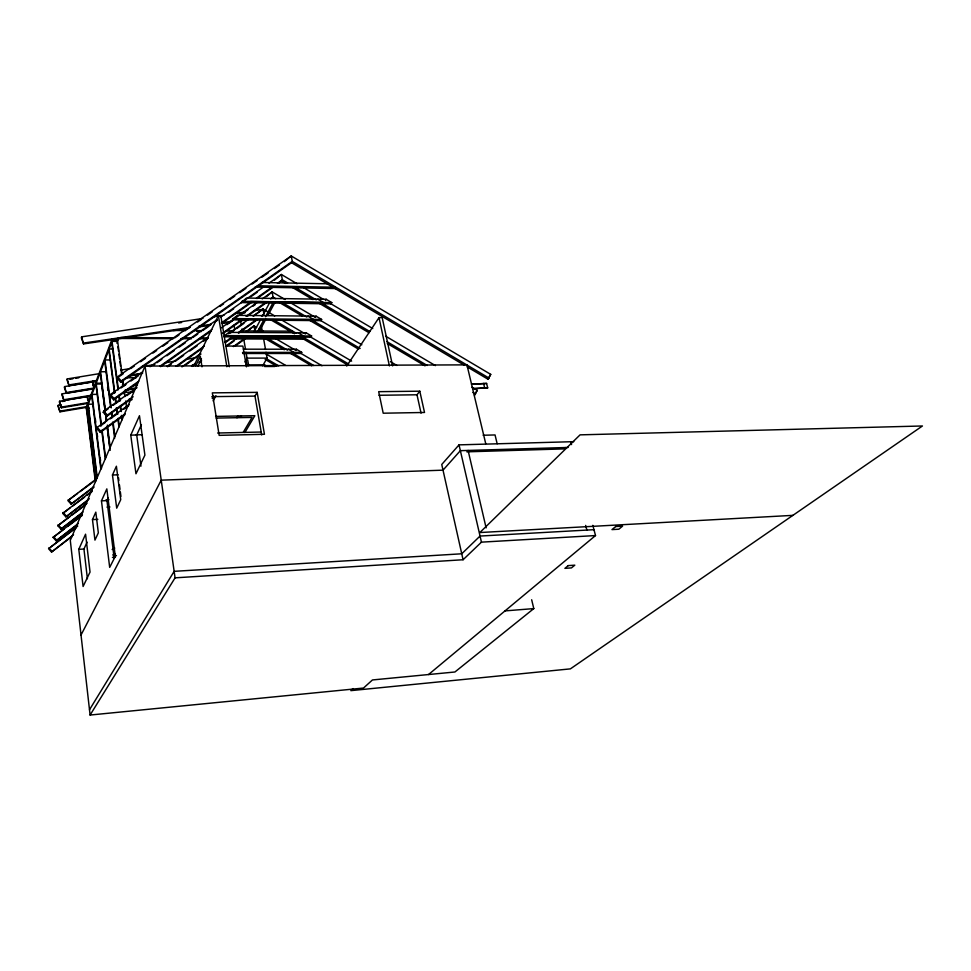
<?xml version="1.0" encoding="UTF-8"?>
<svg xmlns="http://www.w3.org/2000/svg" width="971" height="971" viewBox="0 0 971 971"><rect width="100%" height="100%" fill="white"/><g stroke="black" fill="none" stroke-linecap="round" stroke-linejoin="round"><path stroke-width="1.46" d="M61.173 404.786L58.211 405.295L57.944 406.072L59.959 411.838L86.844 407.322M86.419 396.629L59.595 401.229L59.328 402.018L61.355 407.808L88.252 403.329M91.905 388.801L62.132 393.85L61.853 394.639L63.904 400.477L90.643 396.083M94.357 381.615L64.608 386.592L64.329 387.405L66.404 393.279L93.204 388.934M99.928 373.544L67.23 378.933L66.95 379.758L69.05 385.681L95.959 381.372M202.975 318.427L81.637 336.852L81.321 337.774L83.542 343.928L111.944 339.741M59.959 411.838L58.211 405.295M61.355 407.808L59.595 401.229M63.904 400.477L62.132 393.85M66.404 393.279L64.608 386.592M69.05 385.681L67.23 378.933M83.542 343.928L81.637 336.852M116.945 343.285L117.807 338.879L112.163 338.855L86.237 407.432L95.364 481.883M86.431 408.937L112.381 340.469L112.163 338.855M101.457 425.104L96.165 383.242L101.567 383.193L101.251 384.006L95.862 384.055L101.142 425.893M105.657 372.573L105.985 371.735L100.523 371.759L105.451 410.284M77.753 526.076L48.55 548.724L51.548 552.038L72 536.502M76.709 525.238L56.148 540.774L53.102 537.4L82.462 514.727M82.608 512.809L60.918 529.11L57.799 525.699L87.111 503.16M87.742 500.55L65.907 516.863L62.739 513.392L92.233 490.816M96.129 479.055L67.885 500.599L71.114 504.131L94.102 487.054M129.131 404.591L97.197 427.398L96.748 428.527L100.304 432.398L124.822 414.811M131.607 398.668L106.895 416.256L103.254 412.311L103.739 411.134L135.928 388.327M138.331 382.356L113.607 399.809L109.893 395.792L110.391 394.554L142.603 371.929M284.321 261.624L291.239 255.956L292.271 261.381L291.555 262.716L120.78 382.234L116.981 378.132L117.503 376.845L291.239 255.956L490.719 374.357L488.025 379.236L467.197 366.892M51.548 552.038L73.565 534.766M56.148 540.774L78.287 523.478M60.918 529.11L82.984 511.923M65.907 516.863L89.344 498.73M71.114 504.131L93.301 487.005M100.304 432.398L100.766 431.27L125.308 413.67M106.895 416.256L107.38 415.078L133.161 396.738M113.607 399.809L114.117 398.583L138.853 381.118M120.78 382.234L121.302 380.96L292.271 261.381L488.996 378.083M485.718 443.638L466.942 364.865L145.055 366.079L70.288 540.349L90.097 715.044L363.482 688.051L372.451 679.955L454.914 671.993L533.795 608.599L531.671 599.762M78.797 549.319L85.569 534.196L90.036 572.077L83.093 586.496L78.797 549.319L83.943 549.04L87.062 542.17M92.476 519.594L95.813 512.142L98.338 532.836L94.952 540.119L92.476 519.594L97.84 519.351M112.466 475.001L116.399 466.226L120.72 499.689L116.702 508.161L112.466 475.001L118.134 474.807M130.757 435.129L139.472 415.709L144.91 455.12L135.964 473.775L130.757 435.129L136.705 434.996L141.426 424.655M101.457 500.854L106.834 488.886L115.306 556.322L109.687 567.38L101.457 500.854L106.956 500.623L108.169 497.965M488.025 379.236L490.719 374.357M477.21 390.33L474.552 395.124L477.21 390.33L471.991 387.235M194.418 364.878L218.39 315.624L220.805 315.66L229.338 366.71M195.584 366.152L200.342 356.43L201.992 366.82M197.89 366.14L201.47 358.857M224.544 335.602L223.949 336.791L310.902 337.18L311.606 336.015L306.168 332.822L229.047 332.385L224.544 335.602L311.606 336.015M233.137 318.585L232.506 319.823L320.891 320.648L321.619 319.435L316.097 316.182L237.701 315.357L233.137 318.585L321.619 319.435M241.209 302.588L246.5 298.048L326.171 299.274L331.791 302.612L331.038 303.862L241.209 302.588L243.527 300.961M228.452 333.587L229.047 332.385M237.082 316.595L237.701 315.357M81.03 635.01L161.222 480.147L443.128 470.158M212.188 398.353L213.571 395.743M213.183 400.938L215.95 395.719M262.352 310.21L262.983 309.009L274.72 315.915M262.425 310.21L262.898 309.324L253.904 310.696M254.244 331.402L260.507 319.726M262.583 315.842L269.537 302.867M272.414 298.388L273.082 297.15L272.111 291.883L262.206 298.898M279.211 282.864L282.379 279.83L281.372 274.477L268.979 283.18M257.157 332.216L263.444 320.588M265.532 316.704L273.203 302.491L274.902 302.515L267.911 315.429M258.82 332.216L265.811 319.301M244.91 362.013L247.035 358.129L246.027 352.291M262.68 365.824L267.061 358.093L266.03 352.291M237.834 416.001L236.851 417.7L241.488 415.928M261.697 434.923L254.985 396.107L257.157 392.357L212.333 392.867L219.167 435.36L264.452 434.292L257.157 392.357M243.272 432.253L252.047 417.421L216.145 418.088M244.874 432.532L254.863 415.697L215.598 416.401M295.73 350.349L296.398 349.232L301.738 352.364L301.059 353.48L242.616 353.493M305.477 333.988L306.168 332.822M315.369 317.396L316.097 316.182M325.419 300.537L326.171 299.274M89.502 709.74L174.149 571.336L461.747 553.786L480.038 536.053L593.973 529.681M90.097 715.044L175.071 577.842L145.055 366.079M346.72 366.031L379.006 317.626L382.186 317.663L392.612 365.909M421.062 413.161L416.996 394.784L419.788 391.192L378.678 391.677L383.205 413.209L424.521 412.469L419.788 391.192M573.776 441.659L459.028 444.864L441.744 464.478L463.082 559.745L175.071 577.842M443.019 470.158L460.363 450.665L568.096 447.461M565.304 447.546L563.908 448.905L466.845 451.831M463.082 559.745L481.446 542.146L595.514 535.555L592.832 525.347M353.08 688.585L350.859 690.636L570.39 668.873L922.45 425.978L580.075 434.85L479.856 532.533L792.906 515.358M428.539 674.542L595.514 535.555M50.953 546.904L76.199 527.811M53.102 537.4L63.977 529.219M67.594 526.488L82.098 515.589M57.799 525.699L69.851 516.669M72.267 514.873L85.521 504.944M62.739 513.392L70.021 507.979M72.449 506.17L84.574 497.152M86.989 495.344L91.844 491.739M69.099 499.701L77.571 493.438M79.986 491.642L93.301 481.798M235.176 346.004L245.93 338.224M233.392 346.586L244.146 338.806M226.425 345.737L237.215 337.969M245.614 331.936L254.001 325.892L256.611 327.433M227.044 346.028L234.229 340.845M247.399 331.366L254.001 325.892L254.9 331.026M191.554 366.14L195.232 363.506M224.665 342.375L233.258 336.221M238.162 332.701L255.337 320.369M261.466 315.976L263.93 314.216L262.983 309.009L253.164 316.024M192.209 366.431L194.661 364.671M225.296 342.678L233.877 336.524M238.781 333.004L257.157 319.811M181.941 366.892L200.354 353.735M228.598 333.563L248.248 319.532M253.443 316.085L262.898 309.324M100.426 425.905L105.329 422.397M110.245 418.889L117.6 413.634M123.73 409.252L128.645 405.744M185.073 365.424L193.654 359.294M198.557 355.787L201.009 354.039M230.455 333.004L234.132 330.371M236.584 328.623L243.952 323.355M176.115 366.164L204.347 346.064M222.76 332.968L242.398 318.986M246.076 316.364L265.714 302.394M270.63 298.898L273.082 297.15L275.679 298.68M177.305 366.116L203.242 347.654M223.002 333.575L244 318.622M247.714 315.988L266.236 302.794M166.878 366.407L207.733 337.471M221.352 327.834L257.254 302.406M103.254 412.311L108.206 408.803M113.158 405.308L120.574 400.04M126.752 395.658L132.942 391.277M167.57 366.747L171.272 364.113M176.224 360.605L183.64 355.35M189.831 350.968L197.247 345.712M203.425 341.331L208.377 337.823M226.923 324.678L233.113 320.296M240.529 315.029L247.945 309.773M252.897 306.266L255.373 304.518M266.503 296.628L272.111 291.883L285.11 299.541M159.887 366.273L211.848 329.594M221.752 322.615L250.202 302.527M256.393 298.158L272.475 286.809M277.427 283.314L282.379 279.83L287.598 282.913M160.567 366.65L211.241 330.856M222.359 323.003L252.023 302.066M256.963 298.57L273.033 287.222M150.044 366.71L216.946 319.726M220.66 317.116L241.73 302.321M244.207 300.585L264.027 286.663M109.893 395.792L114.845 392.308M121.035 387.963L125.987 384.48M130.939 381.008L138.355 375.789M156.926 362.741L161.878 359.27M166.83 355.787L174.246 350.567M179.198 347.084L185.388 342.739M192.816 337.52L197.768 334.048M202.721 330.565L208.899 326.22M215.089 321.862L217.565 320.127M228.707 312.298L233.659 308.827M250.979 296.653L257.169 292.295M274.502 280.121L281.372 274.477L297.041 283.75M116.981 378.132L123.183 373.823M130.624 368.64L134.338 366.055M140.54 361.734L145.492 358.287M152.933 353.104L156.647 350.519M162.849 346.198L167.801 342.751M175.241 337.568L178.955 334.983M185.158 330.662L190.122 327.215M197.55 322.032L201.276 319.447M207.466 315.126L212.431 311.679M219.871 306.496L223.585 303.911M229.787 299.59L234.739 296.143M239.703 292.696L245.894 288.375M252.096 284.054L257.048 280.607M262.012 277.16L268.202 272.839M274.405 268.518L279.357 265.071M192.634 366.358L195.22 364.793M199.079 362.45L201.665 360.884M112.697 554.999L115.464 553.956M113.595 556.359L116.459 555.618M112.442 557.451L115.428 556.929M125.162 389.99L131.121 388.97M62.314 401.509L65.288 400.999M60.226 411.073L87.135 406.558M128.548 375.911L137.469 374.418M61.634 407.031L88.543 402.552M120.732 370.121L129.641 368.652M141.535 366.686L154.899 364.489M165.301 362.778L175.702 361.054M186.104 359.343L196.506 357.631M69.924 379.273L72.886 378.775M75.859 378.289L78.833 377.792M64.183 399.688L92.427 395.051M128.099 389.189L137.02 387.72M126.279 390.221L135.187 388.752M66.683 392.478L93.507 388.121M69.329 384.856L96.263 380.559M130.684 375.061L142.652 373.143M192.04 365.254L195.025 364.78M128.852 376.117L139.314 374.442M213.462 316.837L223.949 315.247M234.436 313.645L244.923 312.055M178.615 322.967L181.601 322.506M114.93 339.304L186.663 328.744M198.618 326.984L210.573 325.224M222.529 323.464L230.006 322.36M238.975 321.037L246.44 319.945M83.858 343.018L190.061 327.409M199.043 326.086L210.998 324.326M221.473 322.797L231.948 321.255M240.917 319.932L245.408 319.277M505.005 610.893L533.795 608.599M471.469 384.14L486.605 383.424L487.685 387.878L474.382 388.618M471.845 384.261L486.605 383.424M472.877 388.57L487.685 387.878M106.944 507.129L109.954 506.996M106.009 499.859L108.995 499.737M483.109 435.251L495.04 434.947L497.176 443.771M136.158 434.862L142.191 434.729M217.613 433.017L261.357 432.022M89.344 408.136L86.722 408.172L95.68 481.179M129.034 399.215L132.068 399.178M128.706 399.979L131.74 399.943M93.483 404.154L88.215 404.239L97.246 477.514M97.27 394.347L91.929 394.408L101.166 468.386M211.824 396.654L254.985 396.107M378.957 395.27L416.996 394.784M124.458 392.284L132.007 392.211M122.37 384.917L125.393 384.88M134.496 384.807L137.518 384.783M132.639 385.621L137.178 385.572M125.66 377.804L136.183 377.731M245.881 364.95L265.022 364.89M264.561 366.516L274.817 366.48M247.035 358.129L267.061 358.093M110.524 359.95L104.989 359.962L111.216 407.881M242.519 352.437L301.738 352.364M226.146 346.052L242.884 346.089L246.452 366.82M113.34 349.026L109.128 349.026L114.857 392.842M243.381 349.184L296.398 349.232M117.248 338.454L173.336 338.673M180.909 338.697L191.53 338.745M199.104 338.77L206.677 338.794M229.423 338.891L303.705 339.17M112.381 340.469L118.025 340.493M232.967 335.723L303.692 336.063L298.146 332.859M120.562 337.568L174.768 337.787M182.293 337.823L191.323 337.859M200.366 337.896L207.891 337.92M230.479 338.017L302.746 338.309M173.166 330.468L185.218 330.541M194.261 330.601L201.786 330.65M225.891 330.795L233.416 330.844M240.954 330.893L292.162 331.196M196.858 331.512L201.373 331.536M239.218 312.88L244.874 312.941M241.864 301.301L331.791 302.612M250.567 301.52L323.622 302.576L317.881 299.238M272.317 297.672L274.016 297.709M255.167 287.052L335.845 288.557M262.049 282.488L327.907 283.799M257.351 285.753L335.129 287.234M288.508 349.305L293.946 352.437M307.941 316.182L313.584 319.447M266.175 354.014L285.583 365.363M267.086 359.1L278.75 365.909M265.168 359.428L276.82 366.237M259.233 328.963L263.153 331.257M274.927 338.163L295.839 350.422M299.76 352.716L321.996 365.751M267.984 338.685L287.598 350.179M292.829 353.25L313.754 365.509M264.731 338.296L284.333 349.778M289.552 352.837L311.752 365.836M281.238 319.738L304.7 333.539M309.919 336.597L351.636 361.127M273.045 319.58L296.507 333.369M301.726 336.427L348.65 364.004M271.091 319.993L294.529 333.769M299.736 336.828L347.897 365.12M281.687 281.117L285.595 283.423M292.113 287.27L312.965 299.602M319.471 303.45L368.992 332.725M387.247 343.516L425.031 365.849M290.317 302.612L315.017 317.177M320.212 320.248L361.819 344.778M390.415 361.649L396.921 365.472M282.173 302.515L306.872 317.068M312.067 320.127L360.144 348.48M278.944 302.248L302.466 316.109M309.009 319.957L358.663 349.22M291.555 262.716L464.599 365.351M303.571 287.61L323.149 299.189M329.679 303.061L372.767 328.538M385.815 336.269L435.433 365.618M294.116 286.773L316.303 299.881M322.833 303.741L369.805 331.524M386.761 341.549L427.216 365.472M472.889 392.466L475.499 394.02M117.503 376.845L121.302 380.96M110.391 394.554L114.117 398.583M103.739 411.134L107.38 415.078M97.197 427.398L100.766 431.27M68.261 499.664L71.49 503.196M63.103 512.482L66.283 515.965M58.151 524.826L61.27 528.248M53.441 536.562L56.5 539.925M48.878 547.911L51.888 551.225M570.802 441.744L571.555 444.584M585.659 525.408L586.872 530.081M483.582 383.448L484.663 387.915M468.095 450.435L486.119 527.872M459.028 444.864L481.446 542.146M379.006 317.626L389.395 365.921M261.357 326.159L262.401 331.973M263.432 337.774L265.508 349.378M248.697 365.812L247.69 359.95L246.039 359.95L247.047 365.824M240.48 320.175L241.233 324.557M241.985 328.938L242.495 331.851M243.757 339.146L245.517 349.366M233.999 325.139L234.764 329.63M218.39 315.624L226.874 366.722M136.705 434.996L140.965 466.153M122.091 374.187L117.673 341.391L112.029 341.367L118.377 389.153M122.892 380.147L123.693 386.106M124.494 392.078L125.101 396.544M125.696 401.011L126.497 406.983M117.928 346.756L118.535 351.223M118.935 354.209L119.53 358.675M119.931 361.649L120.538 366.116M120.938 369.101L121.533 373.568M122.734 382.501L123.135 385.487M123.936 391.447L124.337 394.42M119.178 395.124L119.967 401.096M120.562 405.575L121.351 411.546M121.945 416.025L122.346 419.011M111.689 342.278L118.025 390.014M118.814 395.986L119.409 400.453M120.21 406.424L120.792 410.903M121.387 415.37L121.982 419.848M115.573 397.964L116.168 402.407M116.945 408.342L117.722 414.277M118.195 418.258L119.287 426.135M108.801 349.912L114.444 392.879M115.233 398.814L115.816 403.256M116.399 407.699L117.175 413.634M117.964 419.557L118.935 426.961M111.799 412.372L112.381 416.862M113.17 422.846L114.918 436.331M104.662 360.824L110.597 407.237M111.362 413.148L112.041 417.676M112.624 422.167L114.627 438.297M107.575 387.356L107.963 390.306M118.511 477.683L118.875 480.572M119.445 484.881L120.003 489.202M120.368 492.079L120.926 496.399M106.021 414.726L106.786 420.649M107.356 425.092L110.196 447.315M101.567 383.193L105.196 411.558M105.584 414.544L106.349 420.516M107.296 427.98L110.172 450.374M100.195 372.597L105.123 411.085M105.511 414.047L106.458 421.45M107.211 427.374L109.869 448.092M102.222 431.088L105.621 457.996M101.712 430.371L105.293 458.761M106.956 500.623L114.165 558.191M95.352 419.096L95.716 422.082M96.275 426.56L96.651 429.546M97.209 434.025L97.586 437.011M100.195 457.924L100.571 460.909M101.13 465.388L101.506 468.374M91.638 395.209L100.85 469.127M87.584 395.695L87.791 400.513L87.293 396.484M87.912 405.004L96.942 478.23M83.943 549.04L87.414 578.74M114.748 548.069A326.377 265.714 11 0 1 112.138 549.525M93.058 381.081L93.265 385.973L93.058 381.081M568.229 565.608L564.904 568.351L571.458 567.901L574.808 565.171L568.229 565.608M615.711 526.525L611.973 529.596L618.818 529.219L622.581 526.136L615.711 526.525"/></g></svg>
